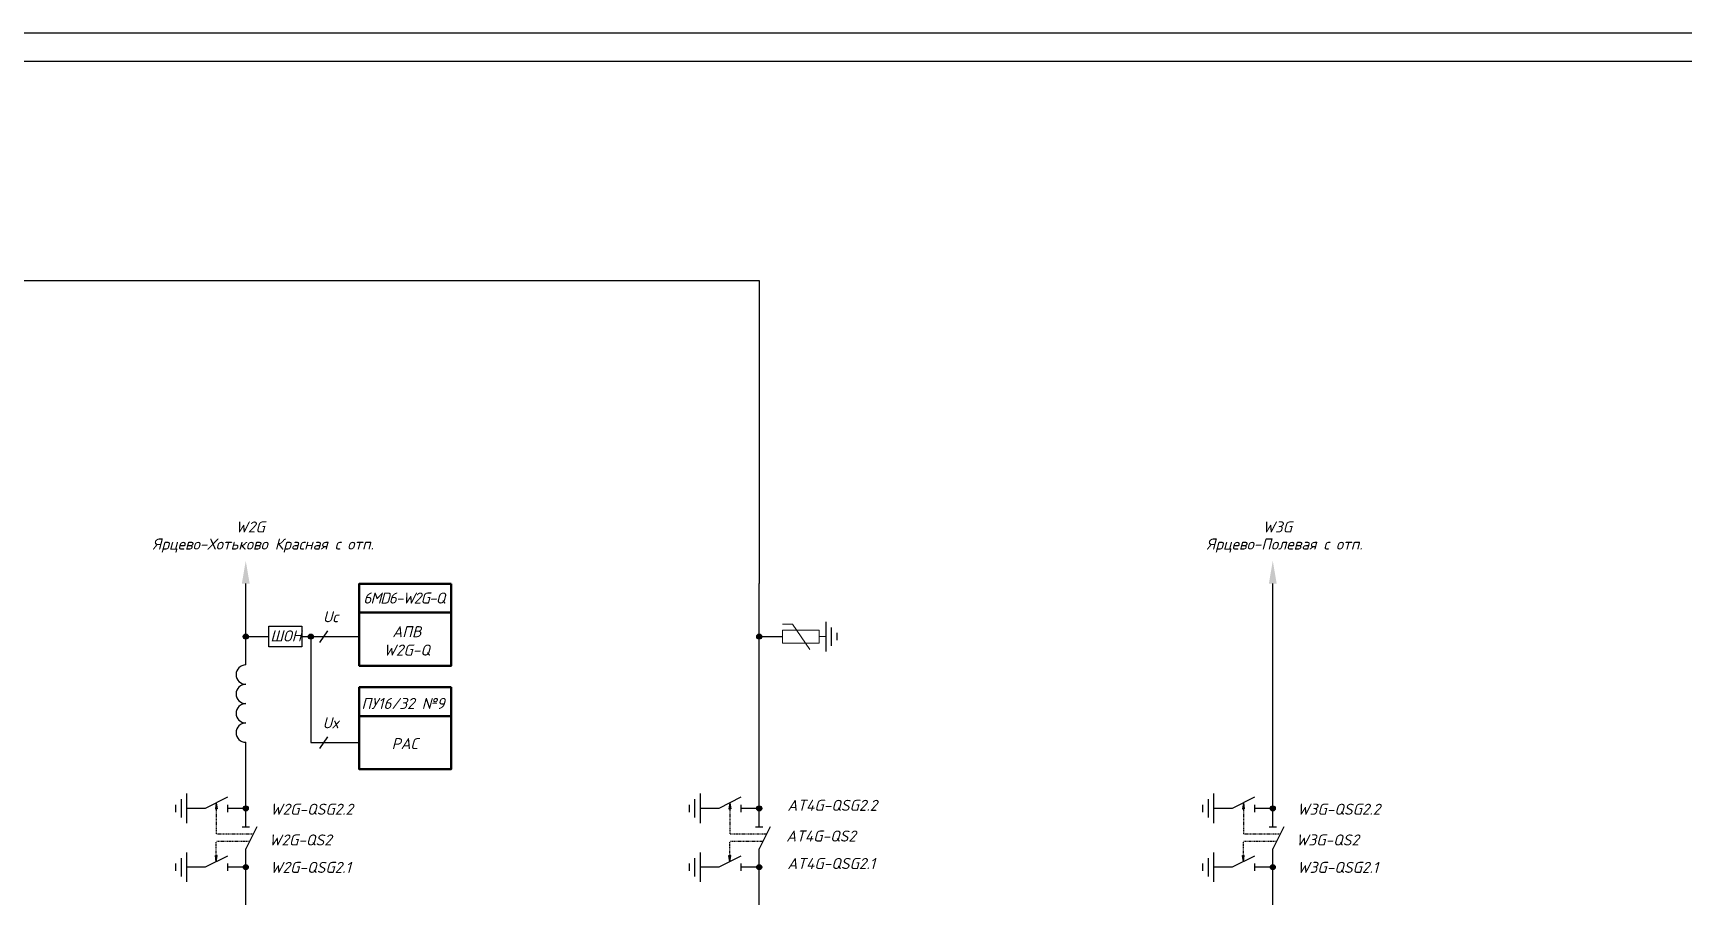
# Model space of a CAD drawing. Header units: millimetres. Extents: x -4534 to -456, y 3875 to 4716.
# Drawn here: x -2892.2 to -2600.5, y 4563.7 to 4716.4 of the extents above; entities that cross this region are included whole.
import ezdxf
from ezdxf.enums import TextEntityAlignment as Align

# ---------------------------------------------------------------- set-up
doc = ezdxf.new("R2010")
doc.units = ezdxf.units.MM
doc.linetypes.add('HIDDEN2', pattern=[0.1875, 0.125, -0.0625])
doc.layers.add('пусков-компл', color=7, linetype='Continuous')
doc.layers.add('РАС АСУТП', color=50, linetype='Continuous')
doc.styles.add('ГОСТ 3.0', font='isocpeur.ttf', dxfattribs={"oblique": 15, "height": 3})

# ---------------------------------------------------------------- blocks, each defined once
blk = doc.blocks.new('Точка')
h = blk.add_hatch(color=256)
edge = h.paths.add_edge_path()
edge.add_arc((0, 0), 0.691, 0, 360)
blk.add_circle((0, 0), 0.691)
blk = doc.blocks.new('*U60')
for p, q in [((0, 0), (5, 0)), ((11, 3), (5, 0)), ((11, -1), (11, 1)), ((11, 0), (16, 0))]:
    blk.add_line(p, q)
blk = doc.blocks.new('*U61')
for p, q in [((0, 0), (5, 0)), ((11, 3), (5, 0)), ((11, -1), (11, 1)), ((11, 0), (16, 0))]:
    blk.add_line(p, q)
blk = doc.blocks.new('*U62')
for p, q in [((0, 0), (5, 0)), ((11, 3), (5, 0)), ((11, -1), (11, 1)), ((11, 0), (16, 0))]:
    blk.add_line(p, q)

msp = doc.modelspace()

# ---------------------------------------------------------------- hatches: boundary and pattern name
for points in [[(-2859.93, 4579.23), (-2859.76, 4579.23), (-2859.59, 4579.23), (-2859.76, 4580.31)], [(-2769.16, 4579.23), (-2768.99, 4579.23), (-2768.82, 4579.23), (-2768.99, 4580.31)], [(-2678.39, 4579.23), (-2678.22, 4579.23), (-2678.05, 4579.23), (-2678.22, 4580.31)], [(-2859.76, 4569.91), (-2859.59, 4571), (-2859.76, 4571), (-2859.93, 4571)], [(-2768.99, 4569.91), (-2768.82, 4571), (-2768.99, 4571), (-2769.16, 4571)], [(-2678.22, 4569.91), (-2678.05, 4571), (-2678.22, 4571), (-2678.39, 4571)]]:
    msp.add_hatch(color=0).paths.add_polyline_path(points)

# ---------------------------------------------------------------- linework, layer by layer
at = {"color": 0, "lineweight": 30}
msp.add_line((-4514.35, 4711.38), (-2238.35, 4711.38), dxfattribs=at)
at = {"color": 0}
for p, q in [((-3115.36, 4672.61), (-2763.79, 4672.61)), ((-2763.79, 4672.61), (-2763.79, 4619.06)), ((-2854.56, 4604.69), (-2854.56, 4619.06)), ((-2763.79, 4579.34), (-2763.79, 4619.06)), ((-2673.02, 4604.69), (-2673.02, 4619.06)), ((-2854.56, 4609.69), (-2850.47, 4609.69)), ((-2844.63, 4609.69), (-2834.49, 4609.69)), ((-2841.47, 4608.66), (-2840.03, 4610.71)), ((-2763.79, 4609.69), (-2759.7, 4609.69)), ((-2673.02, 4579.34), (-2673.02, 4604.69)), ((-2854.56, 4579.34), (-2854.56, 4591.01)), ((-2861.71, 4579.34), (-2864.96, 4579.34)), ((-2857.81, 4581.29), (-2861.71, 4579.34)), ((-2859.76, 4580.31), (-2859.93, 4579.23)), ((-2859.93, 4579.23), (-2859.76, 4579.23)), ((-2859.76, 4580.31), (-2859.59, 4579.23)), ((-2859.59, 4579.23), (-2859.76, 4579.23)), ((-2857.81, 4579.99), (-2857.81, 4578.69)), ((-2854.56, 4579.34), (-2857.81, 4579.34)), ((-2770.94, 4579.34), (-2774.19, 4579.34)), ((-2767.04, 4581.29), (-2770.94, 4579.34)), ((-2768.99, 4580.31), (-2769.16, 4579.23)), ((-2769.16, 4579.23), (-2768.99, 4579.23)), ((-2768.99, 4580.31), (-2768.82, 4579.23)), ((-2768.82, 4579.23), (-2768.99, 4579.23)), ((-2767.04, 4579.99), (-2767.04, 4578.69)), ((-2763.79, 4579.34), (-2767.04, 4579.34)), ((-2680.17, 4579.34), (-2683.42, 4579.34)), ((-2676.27, 4581.29), (-2680.17, 4579.34)), ((-2678.22, 4580.31), (-2678.39, 4579.23)), ((-2678.39, 4579.23), (-2678.22, 4579.23)), ((-2678.22, 4580.31), (-2678.05, 4579.23)), ((-2678.05, 4579.23), (-2678.22, 4579.23)), ((-2676.27, 4579.99), (-2676.27, 4578.69)), ((-2673.02, 4579.34), (-2676.27, 4579.34)), ((-2857.81, 4570.89), (-2861.71, 4568.94)), ((-2859.76, 4569.91), (-2859.93, 4571)), ((-2859.93, 4571), (-2859.76, 4571)), ((-2859.76, 4569.91), (-2859.59, 4571)), ((-2859.59, 4571), (-2859.76, 4571)), ((-2767.04, 4570.89), (-2770.94, 4568.94)), ((-2768.99, 4569.91), (-2769.16, 4571)), ((-2769.16, 4571), (-2768.99, 4571)), ((-2768.99, 4569.91), (-2768.82, 4571)), ((-2768.82, 4571), (-2768.99, 4571)), ((-2676.27, 4570.89), (-2680.17, 4568.94)), ((-2678.22, 4569.91), (-2678.39, 4571)), ((-2678.39, 4571), (-2678.22, 4571)), ((-2678.22, 4569.91), (-2678.05, 4571)), ((-2678.05, 4571), (-2678.22, 4571)), ((-2861.71, 4568.94), (-2864.96, 4568.94)), ((-2857.81, 4569.59), (-2857.81, 4568.29)), ((-2854.56, 4568.94), (-2857.81, 4568.94)), ((-2854.56, 4451.42), (-2854.56, 4568.94)), ((-2770.94, 4568.94), (-2774.19, 4568.94)), ((-2767.04, 4569.59), (-2767.04, 4568.29)), ((-2763.79, 4568.94), (-2767.04, 4568.94)), ((-2763.79, 4451.42), (-2763.79, 4568.94)), ((-2680.17, 4568.94), (-2683.42, 4568.94)), ((-2676.27, 4569.59), (-2676.27, 4568.29)), ((-2673.02, 4568.94), (-2676.27, 4568.94)), ((-2673.02, 4451.42), (-2673.02, 4568.94))]:
    msp.add_line(p, q, dxfattribs=at)
at = {"color": 0, "lineweight": 18}
for p, q in [((-2757.91, 4611.89), (-2759.68, 4611.89)), ((-2757.91, 4611.89), (-2759.68, 4611.89)), ((-2754.88, 4607.43), (-2757.91, 4611.89)), ((-2753.22, 4610.82), (-2759.7, 4610.82)), ((-2759.7, 4608.55), (-2759.7, 4610.82)), ((-2753.22, 4608.55), (-2759.7, 4608.55)), ((-2753.22, 4608.55), (-2753.22, 4610.82)), ((-2753.22, 4609.69), (-2752.04, 4609.69))]:
    msp.add_line(p, q, dxfattribs=at)
at = {"color": 0, "lineweight": 25, "ltscale": 0.25}
for p, q in [((-2752.04, 4612.29), (-2752.04, 4607.09)), ((-2751.06, 4611.31), (-2751.06, 4608.06)), ((-2750.09, 4610.34), (-2750.09, 4609.04)), ((-2866.91, 4578.69), (-2866.91, 4579.99)), ((-2865.94, 4577.71), (-2865.94, 4580.96)), ((-2864.96, 4576.74), (-2864.96, 4581.94)), ((-2776.14, 4578.69), (-2776.14, 4579.99)), ((-2775.17, 4577.71), (-2775.17, 4580.96)), ((-2774.19, 4576.74), (-2774.19, 4581.94)), ((-2685.37, 4578.69), (-2685.37, 4579.99)), ((-2684.4, 4577.71), (-2684.4, 4580.96)), ((-2683.42, 4576.74), (-2683.42, 4581.94)), ((-2865.94, 4567.31), (-2865.94, 4570.56)), ((-2864.96, 4566.34), (-2864.96, 4571.54)), ((-2775.17, 4567.31), (-2775.17, 4570.56)), ((-2774.19, 4566.34), (-2774.19, 4571.54)), ((-2684.4, 4567.31), (-2684.4, 4570.56)), ((-2683.42, 4566.34), (-2683.42, 4571.54)), ((-2866.91, 4568.29), (-2866.91, 4569.59)), ((-2776.14, 4568.29), (-2776.14, 4569.59)), ((-2685.37, 4568.29), (-2685.37, 4569.59))]:
    msp.add_line(p, q, dxfattribs=at)
at = {"color": 0, "linetype": 'HIDDEN2'}
for p, q in [((-2859.76, 4579.23), (-2859.76, 4574.79)), ((-2768.99, 4579.23), (-2768.99, 4574.79)), ((-2678.22, 4579.23), (-2678.22, 4574.79)), ((-2853.26, 4574.79), (-2859.76, 4574.79)), ((-2859.76, 4571), (-2859.76, 4573.49)), ((-2853.91, 4573.49), (-2859.76, 4573.49)), ((-2762.49, 4574.79), (-2768.99, 4574.79)), ((-2768.99, 4571), (-2768.99, 4573.49)), ((-2763.14, 4573.49), (-2768.99, 4573.49)), ((-2671.72, 4574.79), (-2678.22, 4574.79)), ((-2678.22, 4571), (-2678.22, 4573.49)), ((-2672.37, 4573.49), (-2678.22, 4573.49))]:
    msp.add_line(p, q, dxfattribs=at)
at = {"color": 0, "linetype": 'Continuous', "lineweight": 25}
msp.add_lwpolyline([(-4534.35, 3875.38), (-2233.35, 3875.38), (-2233.35, 4716.38), (-4534.35, 4716.38)], close=True, dxfattribs=at)
at = {"color": 0, "lineweight": 50, "ltscale": 0.25}
for points in [[(-2818.24, 4619.03), (-2834.49, 4619.03), (-2834.49, 4613.95), (-2818.24, 4613.95)], [(-2818.24, 4613.95), (-2834.49, 4613.95), (-2834.49, 4604.53), (-2818.24, 4604.53)]]:
    msp.add_lwpolyline(points, close=True, dxfattribs=at)
at = {"color": 0}
msp.add_lwpolyline([(-2850.47, 4611.52), (-2844.63, 4611.52), (-2844.63, 4607.86), (-2850.47, 4607.86)], close=True, dxfattribs=at)
at = {"color": 0, "lineweight": 25}
for points in [[(-2854.56, 4623.1), (-2855.25, 4619.06), (-2853.87, 4619.06)], [(-2673.02, 4623.1), (-2673.71, 4619.06), (-2672.33, 4619.06)]]:
    msp.add_solid(points, dxfattribs=at)
at = {"layer": 'пусков-компл', "color": 0}
for centre, start, end in [((-2854.56, 4602.98), 90, 180), ((-2854.56, 4602.98), 180, 270), ((-2854.56, 4599.56), 90, 180), ((-2854.56, 4599.56), 180, 270), ((-2854.56, 4596.14), 90, 180), ((-2854.56, 4596.14), 180, 270), ((-2854.56, 4592.72), 90, 180), ((-2854.56, 4592.72), 180, 270)]:
    msp.add_arc(centre, 1.71, start, end, dxfattribs=at)
at = {"layer": 'РАС АСУТП', "color": 0}
for p, q in [((-2843.04, 4609.69), (-2843.04, 4590.95)), ((-2843.04, 4590.95), (-2834.51, 4590.95)), ((-2841.47, 4589.92), (-2840.03, 4591.97))]:
    msp.add_line(p, q, dxfattribs=at)
at = {"layer": 'РАС АСУТП', "color": 0, "lineweight": 50, "ltscale": 0.25}
for points in [[(-2818.24, 4600.73), (-2834.49, 4600.73), (-2834.49, 4595.65), (-2818.24, 4595.65)], [(-2818.26, 4595.65), (-2834.51, 4595.65), (-2834.51, 4586.24), (-2818.26, 4586.24)]]:
    msp.add_lwpolyline(points, close=True, dxfattribs=at)

# ---------------------------------------------------------------- block references
at = {"color": 0, "yscale": 0.65, "zscale": 0.65}
for name, p, xscale, rotation in [('Точка', (-2854.56, 4609.69), 0.65, 180), ('Точка', (-2763.79, 4609.69), 0.65, 180), ('*U60', (-2854.56, 4568.94), -0.65, 270), ('Точка', (-2854.56, 4579.34), 0.65, 180), ('*U61', (-2763.79, 4568.94), -0.65, 270), ('Точка', (-2763.79, 4579.34), 0.65, 180), ('*U62', (-2673.02, 4568.94), -0.65, 270), ('Точка', (-2673.02, 4579.34), 0.65, 180), ('Точка', (-2854.56, 4568.94), 0.65, 180), ('Точка', (-2763.79, 4568.94), 0.65, 180), ('Точка', (-2673.02, 4568.94), 0.65, 180)]:
    msp.add_blockref(name, p, dxfattribs=dict(at, xscale=xscale, rotation=rotation))
at = {"layer": 'РАС АСУТП', "color": 0, "xscale": 0.65, "yscale": 0.65, "zscale": 0.65, "rotation": 180}
msp.add_blockref('Точка', (-2843.04, 4609.69), dxfattribs=at)

# ---------------------------------------------------------------- texts
at = {"color": 0, "lineweight": 18, "style": 'ГОСТ 3.0', "oblique": 15}
for s, p in [('W2G', (-2856.36, 4628.1)), ('W3G', (-2674.82, 4628.1)), ('Ярцево-Хотьково Красная с отп.', (-2871.02, 4625.08)), ('Ярцево-Полевая с отп.', (-2684.71, 4625.08)), ('ШОН', (-2850.22, 4608.84))]:
    msp.add_text(s, height=1.95, dxfattribs=at).set_placement(p)
at = {"color": 0, "ltscale": 2, "style": 'ГОСТ 3.0', "oblique": 15}
msp.add_text('Uс', height=1.95, dxfattribs=at).set_placement((-2839.59, 4612.23), align=Align.CENTER)
at = {"color": 0, "lineweight": 30, "insert": (-2826.61, 4616.51), "char_height": 1.95, "attachment_point": 5, "style": 'ГОСТ 3.0'}
msp.add_mtext('{\\T0.9;6MD6-W\\C0;2G-Q}', dxfattribs=at)
at = {"color": 0, "insert": (-2826.1, 4608.94), "char_height": 1.95, "attachment_point": 5, "style": 'ГОСТ 3.0'}
msp.add_mtext('{\\C0;АПВ\\PW2G-Q}', dxfattribs=at)
at = {"color": 0, "lineweight": 18, "char_height": 1.95, "width": 7.2421, "attachment_point": 1, "style": 'ГОСТ 3.0'}
for s, insert in [('W2G-QSG2.2', (-2850.23, 4580.16)), ('AT4G-QSG2.2', (-2758.82, 4580.85)), ('W3G-QSG2.2', (-2668.69, 4580.16)), ('W2G-QS2', (-2850.43, 4574.73)), ('AT4G-QS2', (-2759.02, 4575.42)), ('W3G-QS2', (-2668.89, 4574.73)), ('AT4G-QSG2.1', (-2758.82, 4570.57)), ('W2G-QSG2.1', (-2850.23, 4569.88)), ('W3G-QSG2.1', (-2668.69, 4569.88))]:
    msp.add_mtext(s, dxfattribs=dict(at, insert=insert))
at = {"layer": 'РАС АСУТП', "color": 0, "ltscale": 2, "style": 'ГОСТ 3.0', "oblique": 15}
msp.add_text('Uх', height=1.95, dxfattribs=at).set_placement((-2839.59, 4593.49), align=Align.CENTER)
at = {"layer": 'РАС АСУТП', "color": 0, "lineweight": 30, "insert": (-2826.75, 4597.88), "char_height": 1.95, "attachment_point": 5, "style": 'ГОСТ 3.0'}
msp.add_mtext('ПУ16/32 №9', dxfattribs=at)
at = {"layer": 'РАС АСУТП', "color": 0, "insert": (-2826.45, 4590.78), "char_height": 1.95, "attachment_point": 5, "style": 'ГОСТ 3.0'}
msp.add_mtext('РАС', dxfattribs=at)

doc.saveas('drawing.dxf')
